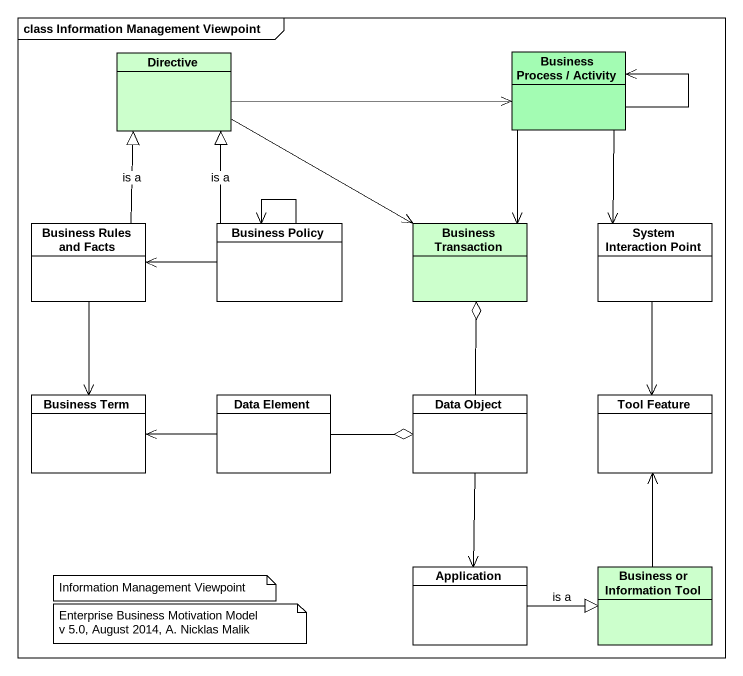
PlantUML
@startuml
mainframe class Information Management Viewpoint
hide circle
hide empty members
class Directive #CCFFCC
class "Business Process / Activity" as Business_Process_Activity #A3FCB3
class "Business Rules and Facts" as Business_Rules_and_Facts #FFFFFF
class "Business Policy" as Business_Policy #FFFFFF
class "Business Transaction" as Business_Transaction #CCFFCC
class "System Interaction Point" as System_Interaction_Point #FFFFFF
class "Business Term" as Business_Term #FFFFFF
class "Data Element" as Data_Element #FFFFFF
class "Data Object" as Data_Object #FFFFFF
class "Tool Feature" as Tool_Feature #FFFFFF
class Application #FFFFFF
class "Business or Information Tool" as Business_or_Information_Tool #CCFFCC
Directive -right-> Business_Process_Activity
Directive -right-> Business_Transaction
Business_Process_Activity --> Business_Process_Activity
Business_Process_Activity --> Business_Transaction
Business_Process_Activity --> System_Interaction_Point
Business_Rules_and_Facts -up-|> Directive : is a
Business_Rules_and_Facts --> Business_Term
Business_Policy -up-|> Directive : is a
Business_Policy -left-> Business_Rules_and_Facts
Business_Policy --> Business_Policy
System_Interaction_Point --> Tool_Feature
Data_Element -left-> Business_Term
Data_Element -right-o Data_Object
Data_Object -up-o Business_Transaction
Data_Object --> Application
Application -right-|> Business_or_Information_Tool : is a
Business_or_Information_Tool -up-> Tool_Feature
note as N1
  Information Management Viewpoint
end note
note as N2
  Enterprise Business Motivation Model
  v 5.0, August 2014, A. Nicklas Malik
end note
@enduml
